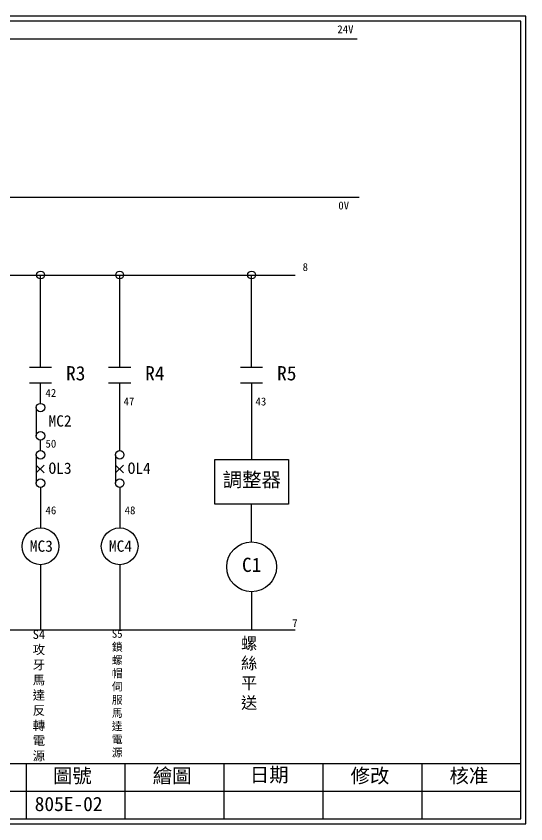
# Model space of a CAD drawing. Extents: x 10 to 297, y 3 to 207.
# Drawn here: x 168.2 to 297, y 3 to 207 of the extents above; entities that cross this region are included whole.
import ezdxf
from ezdxf.enums import TextEntityAlignment as Align

# ---------------------------------------------------------------- set-up
doc = ezdxf.new("R2010")
doc.units = 0
doc.layers.get('0').update_dxf_attribs({"linetype": 'CONTINUOUS'})
for name, color, linetype in [('7', 7, 'CONTINUOUS'), ('圖框層', 7, 'CONTINUOUS'), ('標尺寸層', 3, 'CONTINUOUS')]:
    doc.layers.add(name, color=color, linetype=linetype)
doc.styles.add('CNS', font='romanc.shx', dxfattribs={"bigfont": 'chineset.shx'})
doc.styles.add('STSL', font='KAIU.TTF')

msp = doc.modelspace()

# ---------------------------------------------------------------- linework, layer by layer
for p, q in [((254.36, 201.15), (116.28, 201.15)), ((254.89, 161.2), (116.28, 161.2)), ((87.71, 141.6), (238.66, 141.6)), ((174.34, 118.36), (174.34, 141.6)), ((194.34, 118.36), (194.34, 141.6)), ((227.69, 118.36), (227.69, 141.6)), ((174.34, 109.2), (174.34, 114.39)), ((194.34, 101.16), (194.34, 114.39)), ((227.69, 114.39), (227.69, 95.05)), ((194.34, 97.25), (194.34, 101.16)), ((174.34, 97.25), (174.34, 99.91)), ((227.69, 74.19), (227.69, 83.72)), ((174.34, 68.45), (174.34, 51.99)), ((194.34, 68.45), (194.34, 51.99)), ((227.69, 61.59), (227.69, 51.99))]:
    msp.add_line(p, q)
msp.add_lwpolyline([(218.36, 95.05), (237.02, 95.05), (237.02, 83.72), (218.36, 83.72)], close=True)
for centre, radius in [((174.34, 141.6), 1), ((194.34, 141.6), 1), ((174.34, 73.09), 4.64), ((194.34, 73.09), 4.64), ((227.69, 67.89), 6.3)]:
    msp.add_circle(centre, radius)
at = {"layer": '7'}
for p, q in [((173.27, 108.12), (173.27, 100.99)), ((173.27, 96.18), (173.27, 89.04)), ((193.27, 96.18), (193.27, 89.04))]:
    msp.add_line(p, q, dxfattribs=at)
for centre in [(174.34, 108.12), (174.34, 100.99), (174.34, 96.18), (194.34, 96.18), (174.34, 89.04), (194.34, 89.04)]:
    msp.add_circle(centre, 1.07, dxfattribs=at)
at = {"layer": '圖框層', "color": 7}
for p, q in [((297, 206.97), (10, 206.97)), ((297, 3), (297, 206.97)), ((295.75, 205.72), (11.25, 205.72)), ((295.75, 4.25), (295.75, 205.72)), ((11.25, 18.25), (295.75, 18.25)), ((170.75, 4.25), (170.75, 18.25)), ((195.75, 4.25), (195.75, 18.25)), ((220.75, 4.25), (220.75, 18.25)), ((245.75, 4.25), (245.75, 18.25)), ((270.75, 4.25), (270.75, 18.25)), ((145.75, 11.25), (295.75, 11.25)), ((11.25, 4.25), (295.75, 4.25)), ((10, 3), (297, 3))]:
    msp.add_line(p, q, dxfattribs=at)
at = {"layer": '標尺寸層', "color": 7}
for p, q in [((171.55, 118.36), (177.12, 118.36)), ((191.55, 118.36), (197.12, 118.36)), ((224.9, 118.36), (230.47, 118.36)), ((171.55, 114.39), (177.12, 114.39)), ((191.55, 114.39), (197.12, 114.39)), ((224.9, 114.39), (230.47, 114.39)), ((173.27, 91.61), (175.27, 93.61)), ((175.27, 91.61), (173.27, 93.61)), ((193.27, 91.61), (195.27, 93.61)), ((195.27, 91.61), (193.27, 93.61)), ((174.34, 87.97), (174.34, 77.73)), ((194.34, 87.97), (194.34, 77.73)), ((91.54, 51.99), (238.66, 51.99))]:
    msp.add_line(p, q, dxfattribs=at)
msp.add_circle((227.69, 141.6), 1, dxfattribs=at)

# ---------------------------------------------------------------- texts
at = {"color": 7}
for s, p in [('MC2', (179.27, 104.75)), ('OL3', (179.27, 92.81)), ('OL4', (199.27, 92.81)), ('MC3', (174.54, 73.14)), ('MC4', (194.54, 73.14))]:
    msp.add_text(s, height=2.856, dxfattribs=at).set_placement(p, align=Align.MIDDLE_CENTER)
at = {"layer": '圖框層', "color": 4, "style": 'STSL'}
for s, height, p in [('24V', 2, (249.35, 202.66)), ('0V', 2, (249.6, 158.16)), ('8', 2, (240.58, 142.62)), ('R3', 3.6, (180.78, 114.99)), ('R4', 3.6, (200.78, 114.99)), ('R5', 3.6, (234.13, 114.99)), ('42', 2, (175.59, 110.82)), ('47', 2, (195.32, 108.66)), ('43', 2, (228.67, 108.66)), ('50', 2, (175.59, 98.01)), ('調整器', 3.6, (220.37, 88.11)), ('46', 2, (175.59, 81.18)), ('48', 2, (195.59, 81.18)), ('C1', 3.6, (225.25, 66.61)), ('7', 2, (237.95, 52.68)), ('圖號', 3.6, (177.47, 13.34)), ('繪圖', 3.6, (202.69, 13.34)), ('日期', 3.6, (227.22, 13.59)), ('修改', 3.6, (252.69, 13.34)), ('核准', 3.6, (277.69, 13.34)), ('805E-02', 3.6, (172.86, 6.22))]:
    msp.add_text(s, height=height, dxfattribs=at).set_placement(p)
at = {"layer": '標尺寸層', "color": 7, "attachment_point": 1, "style": 'CNS'}
for s, insert, char_height, width in [('{\\fDFKai-SB|b0|i0|c136|p65;S4攻牙馬達反轉電源}', (172.35, 51.99), 2.3, 3.148), ('{\\fDFKai-SB|b0|i0|c136|p65;S5鎖螺帽伺服馬達電源}', (192.35, 51.99), 2, 3.148), ('{\\fDFKai-SB|b0|i0|c136|p65;螺絲平送}', (225.01, 50.08), 3, 5.4243)]:
    msp.add_mtext(s, dxfattribs=dict(at, insert=insert, char_height=char_height, width=width))

doc.saveas('drawing.dxf')
